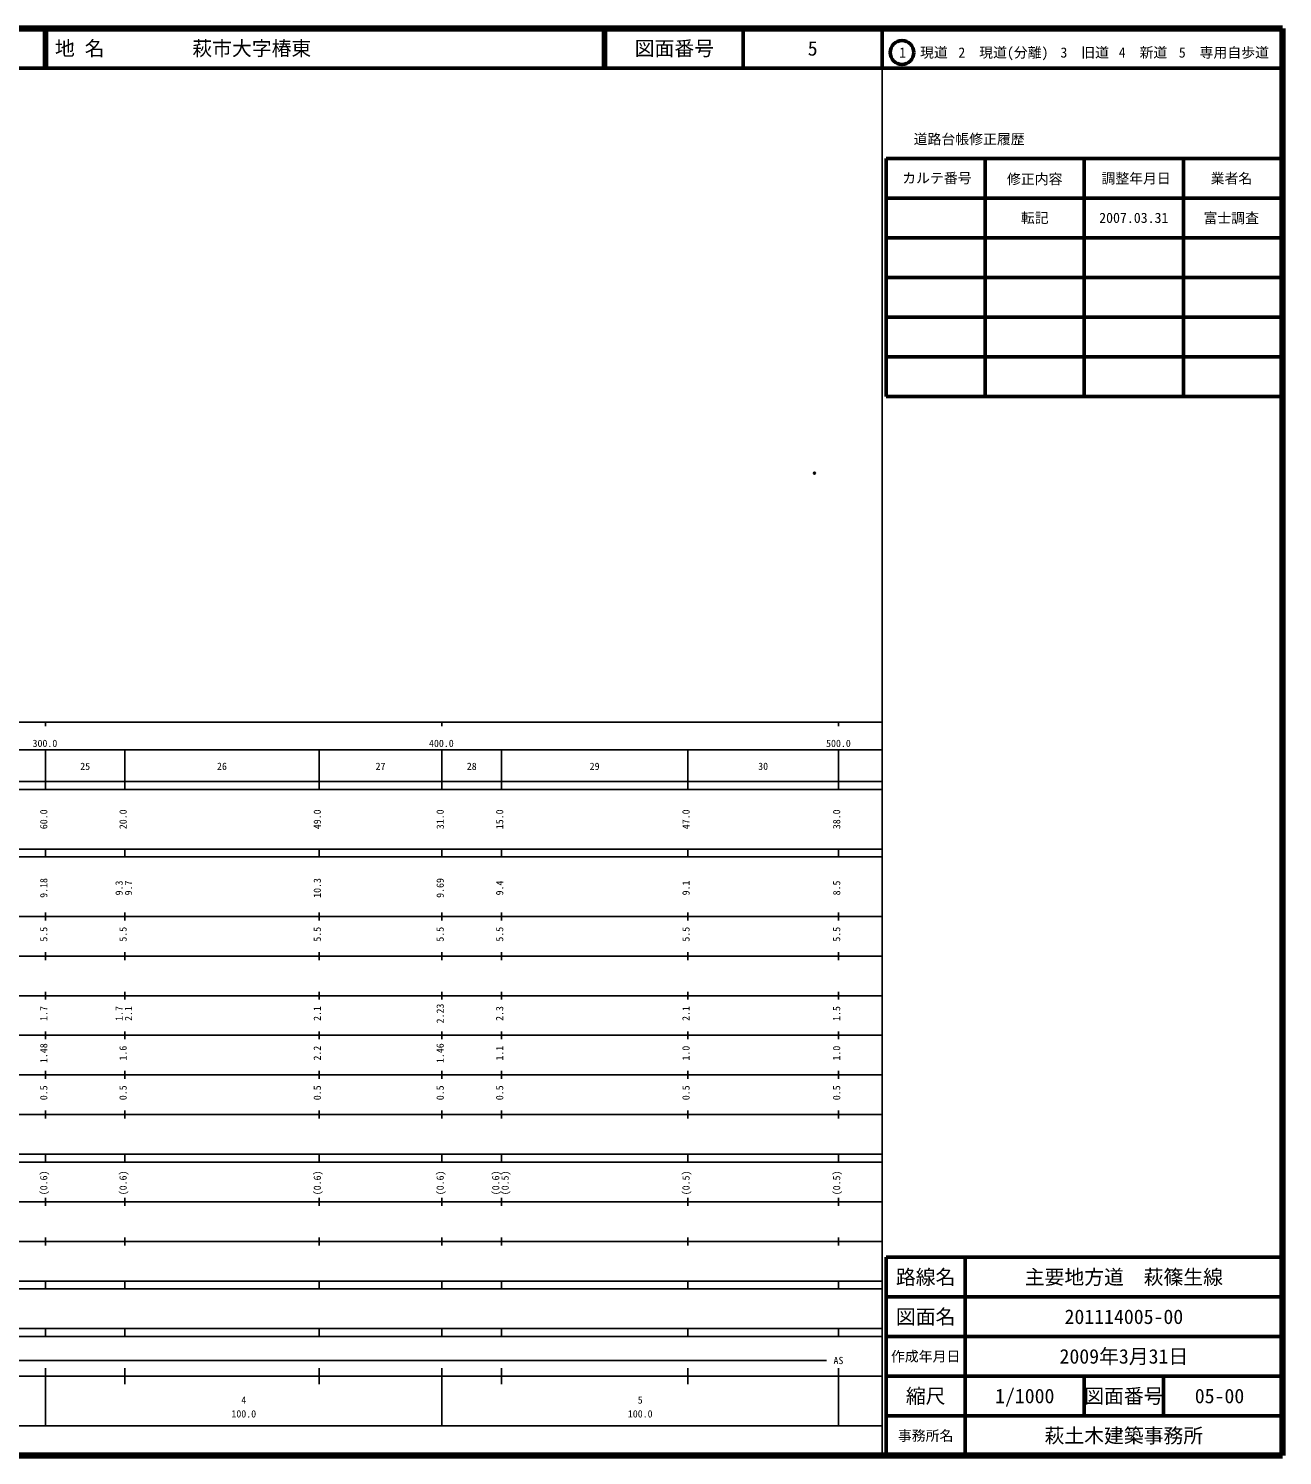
# Model space of a CAD drawing. Units: millimetres on the paper. Extents: x 40 to 680, y 20 to 380.
# Drawn here: x 363.7 to 680, y 20 to 380 of the extents above; entities that cross this region are included whole.
import ezdxf
from ezdxf.enums import TextEntityAlignment as Align

# ---------------------------------------------------------------- set-up
doc = ezdxf.new("R2010")
doc.units = ezdxf.units.MM
doc.header["$PDMODE"] = 32
doc.header["$PDSIZE"] = 0.5
doc.layers.add('M-OTRS', color=6, linetype='Continuous')
doc.layers.add('M-TTL-TXT', color=7, linetype='Continuous')
for name, color, linetype, lineweight in [('M-TTL', 2, 'Continuous', 140), ('M-TTL-BAND', 7, 'Continuous', 25), ('M-TTL-FRAM', 2, 'Continuous', 50), ('M-TTL-LINE', 7, 'Continuous', 50)]:
    doc.layers.add(name, color=color, linetype=linetype, lineweight=lineweight)
doc.styles.add('ＭＳ ゴシック', font='')
doc.styles.get('ＭＳ ゴシック').set_extended_font_data('MS Gothic')

msp = doc.modelspace()

# ---------------------------------------------------------------- linework, layer by layer
at = {"layer": 'M-OTRS'}
msp.add_point((561.93, 267.794), dxfattribs=at)
at = {"layer": 'M-TTL'}
for p, q in [((680, 380), (40, 380)), ((680, 20), (680, 380)), ((40, 20), (680, 20))]:
    msp.add_line(p, q, dxfattribs=at)
at = {"layer": 'M-TTL-BAND'}
for p, q in [((579, 20), (579, 370)), ((40, 205), (579, 205)), ((368, 205), (368, 204)), ((468, 205), (468, 204)), ((568, 205), (568, 204)), ((68, 198), (579, 198)), ((368, 188), (368, 198)), ((388, 188), (388, 198)), ((437, 188), (437, 198)), ((468, 188), (468, 198)), ((483, 188), (483, 198)), ((530, 188), (530, 198)), ((568, 188), (568, 198)), ((40, 190), (579, 190)), ((40, 188), (579, 188)), ((40, 173), (579, 173)), ((368, 171), (368, 173)), ((388, 171), (388, 173)), ((437, 171), (437, 173)), ((468, 171), (468, 173)), ((483, 171), (483, 173)), ((530, 171), (530, 173)), ((568, 171), (568, 173)), ((40, 171), (579, 171)), ((40, 156), (579, 156)), ((368, 155), (368, 157)), ((388, 155), (388, 157)), ((437, 155), (437, 157)), ((468, 155), (468, 157)), ((483, 155), (483, 157)), ((530, 155), (530, 157)), ((568, 155), (568, 157)), ((46, 146), (579, 146)), ((368, 145), (368, 147)), ((388, 145), (388, 147)), ((437, 145), (437, 147)), ((468, 145), (468, 147)), ((483, 145), (483, 147)), ((530, 145), (530, 147)), ((568, 145), (568, 147)), ((368, 135), (368, 137)), ((388, 135), (388, 137)), ((437, 135), (437, 137)), ((468, 135), (468, 137)), ((483, 135), (483, 137)), ((530, 135), (530, 137)), ((568, 135), (568, 137)), ((52, 136), (579, 136)), ((46, 126), (579, 126)), ((368, 125), (368, 127)), ((388, 125), (388, 127)), ((437, 125), (437, 127)), ((468, 125), (468, 127)), ((483, 125), (483, 127)), ((530, 125), (530, 127)), ((568, 125), (568, 127)), ((52, 116), (579, 116)), ((368, 115), (368, 117)), ((388, 115), (388, 117)), ((437, 115), (437, 117)), ((468, 115), (468, 117)), ((483, 115), (483, 117)), ((530, 115), (530, 117)), ((568, 115), (568, 117)), ((46, 106), (579, 106)), ((368, 105), (368, 107)), ((388, 105), (388, 107)), ((437, 105), (437, 107)), ((468, 105), (468, 107)), ((483, 105), (483, 107)), ((530, 105), (530, 107)), ((568, 105), (568, 107)), ((40, 96), (579, 96)), ((40, 94), (579, 94)), ((368, 94), (368, 96)), ((388, 94), (388, 96)), ((437, 94), (437, 96)), ((468, 94), (468, 96)), ((483, 94), (483, 96)), ((530, 94), (530, 96)), ((568, 94), (568, 96)), ((49, 84), (579, 84)), ((368, 83), (368, 85)), ((388, 83), (388, 85)), ((437, 83), (437, 85)), ((468, 83), (468, 85)), ((483, 83), (483, 85)), ((530, 83), (530, 85)), ((568, 83), (568, 85)), ((40, 74), (579, 74)), ((368, 73), (368, 75)), ((388, 73), (388, 75)), ((437, 73), (437, 75)), ((468, 73), (468, 75)), ((483, 73), (483, 75)), ((530, 73), (530, 75)), ((568, 73), (568, 75)), ((40, 64), (579, 64)), ((40, 62), (579, 62)), ((368, 62), (368, 64)), ((388, 62), (388, 64)), ((437, 62), (437, 64)), ((468, 62), (468, 64)), ((483, 62), (483, 64)), ((530, 62), (530, 64)), ((568, 62), (568, 64)), ((40, 52), (579, 52)), ((368, 50), (368, 52)), ((388, 50), (388, 52)), ((437, 50), (437, 52)), ((468, 50), (468, 52)), ((483, 50), (483, 52)), ((530, 50), (530, 52)), ((568, 50), (568, 52)), ((40, 50), (579, 50)), ((71, 44), (565, 44)), ((40, 40), (579, 40)), ((368, 27.5), (368, 42)), ((388, 38), (388, 42)), ((437, 38), (437, 42)), ((468, 27.5), (468, 42)), ((483, 38), (483, 42)), ((530, 38), (530, 42)), ((568, 27.5), (568, 42)), ((68, 27.5), (579, 27.5))]:
    msp.add_line(p, q, dxfattribs=at)
at = {"layer": 'M-TTL-FRAM'}
for p, q in [((580, 347.197), (580, 287.197)), ((580, 347.197), (680, 347.197)), ((580, 287.197), (680, 287.197)), ((680, 70), (580, 70)), ((580, 70), (580, 20))]:
    msp.add_line(p, q, dxfattribs=at)
at = {"layer": 'M-TTL-LINE'}
for p, q in [((367.75, 380), (367.75, 370)), ((368.25, 380), (368.25, 370)), ((508.747, 380), (508.747, 370)), ((509.247, 380), (509.247, 370)), ((543.997, 380), (543.997, 370)), ((579, 380), (579, 370)), ((40, 370), (680, 370)), ((605, 347.197), (605, 287.197)), ((630, 347.197), (630, 287.197)), ((655, 347.197), (655, 287.197)), ((580, 337.197), (680, 337.197)), ((580, 327.197), (680, 327.197)), ((580, 317.197), (680, 317.197)), ((580, 307.197), (680, 307.197)), ((580, 297.197), (680, 297.197)), ((600, 70), (600, 20)), ((680, 60), (580, 60)), ((680, 50), (580, 50)), ((680, 40), (580, 40)), ((630, 40), (630, 30)), ((650, 40), (650, 30)), ((680, 30), (580, 30))]:
    msp.add_line(p, q, dxfattribs=at)
msp.add_circle((584.031, 373.958), 3, dxfattribs=at)

# ---------------------------------------------------------------- texts
at = {"layer": 'M-TTL-BAND', "style": 'ＭＳ ゴシック'}
for s, p in [('300.0', (367.844, 198.195)), ('400.0', (467.844, 198.195)), ('500.0', (568, 198.195)), ('25', (378, 192.405)), ('26', (412.5, 192.405)), ('27', (452.5, 192.405)), ('28', (475.5, 192.405)), ('29', (506.5, 192.405)), ('30', (549, 192.405)), ('AS', (568, 42.5)), ('4', (418, 32.523)), ('5', (518, 32.523)), ('100.0', (418, 29.033)), ('100.0', (518, 29.033))]:
    msp.add_text(s, height=1.833, dxfattribs=at).set_placement(p, align=Align.BOTTOM_CENTER)
for s, p in [('60.0', (369, 180.5)), ('20.0', (389, 180.5)), ('49.0', (438, 180.5)), ('31.0', (469, 180.5)), ('15.0', (484, 180.5)), ('47.0', (531, 180.5)), ('38.0', (569, 180.5)), ('9.18', (369, 163.174)), ('9.3', (388, 163.174)), ('9.7', (390.37, 163.174)), ('10.3', (438, 163.174)), ('9.69', (469, 163.174)), ('9.4', (484, 163.174)), ('9.1', (531, 163.174)), ('8.5', (569, 163.174)), ('5.5', (369, 151.5)), ('5.5', (389, 151.5)), ('5.5', (438, 151.5)), ('5.5', (469, 151.5)), ('5.5', (484, 151.5)), ('5.5', (531, 151.5)), ('5.5', (569, 151.5)), ('1.7', (369, 131.5)), ('1.7', (388, 131.5)), ('2.1', (390.37, 131.5)), ('2.1', (438, 131.5)), ('2.23', (469, 131.5)), ('2.3', (484, 131.5)), ('2.1', (531, 131.5)), ('1.5', (569, 131.5)), ('1.48', (369, 121.5)), ('1.6', (389, 121.5)), ('2.2', (438, 121.5)), ('1.46', (469, 121.5)), ('1.1', (484, 121.5)), ('1.0', (531, 121.5)), ('1.0', (569, 121.5)), ('0.5', (369, 111.5)), ('0.5', (389, 111.5)), ('0.5', (438, 111.5)), ('0.5', (469, 111.5)), ('0.5', (484, 111.5)), ('0.5', (531, 111.5)), ('0.5', (569, 111.5)), ('(0.6)', (369, 88.764)), ('(0.6)', (389, 88.764)), ('(0.6)', (438, 88.764)), ('(0.6)', (469, 88.764)), ('(0.6)', (483, 88.764)), ('(0.5)', (485.37, 88.764)), ('(0.5)', (531, 88.764)), ('(0.5)', (569, 88.764))]:
    msp.add_text(s, height=1.833, rotation=90, dxfattribs=at).set_placement(p, align=Align.BOTTOM_CENTER)
at = {"layer": 'M-TTL-TXT', "style": 'ＭＳ ゴシック'}
for s, p in [('地 名', (370.38, 375)), ('萩市大字椿東', (405.024, 375))]:
    msp.add_text(s, height=3.666, dxfattribs=at).set_placement(p, align=Align.MIDDLE_LEFT)
for s, height, p in [('図面番号', 3.666, (526.622, 375)), ('5', 3.666, (561.497, 375)), ('1\u3000現道', 2.566, (589.448, 373.958)), ('2\u3000現道(分離)', 2.566, (609.619, 373.958)), ('3\u3000旧道', 2.566, (630.121, 373.958)), ('4\u3000新道', 2.566, (644.824, 373.958)), ('5\u3000専用自歩道', 2.566, (665.228, 373.958)), ('道路台帳修正履歴', 2.566, (600.968, 352.113)), ('カルテ番号', 2.566, (592.839, 342.277)), ('修正内容', 2.566, (617.509, 342.023)), ('調整年月日', 2.566, (643.089, 342.197)), ('業者名', 2.566, (667.134, 342.197)), ('転記', 2.566, (617.5, 332.245)), ('2007.03.31', 2.566, (642.5, 332.245)), ('富士調査', 2.566, (667.077, 332.189)), ('路線名', 3.666, (590, 65)), ('路線名', 3.666, (590, 65)), ('主要地方道\u3000萩篠生線', 3.666, (640, 65)), ('図面名', 3.666, (590, 55)), ('図面名', 3.666, (590, 55)), ('201114005-00', 3.666, (640, 55)), ('2009年3月31日', 3.666, (640, 45)), ('作成年月日', 2.566, (590, 45)), ('作成年月日', 2.566, (590, 45)), ('縮尺', 3.666, (590, 35)), ('縮尺', 3.666, (590, 35)), ('1/1000', 3.666, (615, 35)), ('図面番号', 3.666, (640, 35)), ('図面番号', 3.666, (640, 35)), ('05-00', 3.666, (664.125, 35)), ('事務所名', 2.566, (590, 25)), ('事務所名', 2.566, (590, 25)), ('萩土木建築事務所', 3.666, (640, 25))]:
    msp.add_text(s, height=height, dxfattribs=at).set_placement(p, align=Align.MIDDLE_CENTER)

doc.saveas('drawing.dxf')
